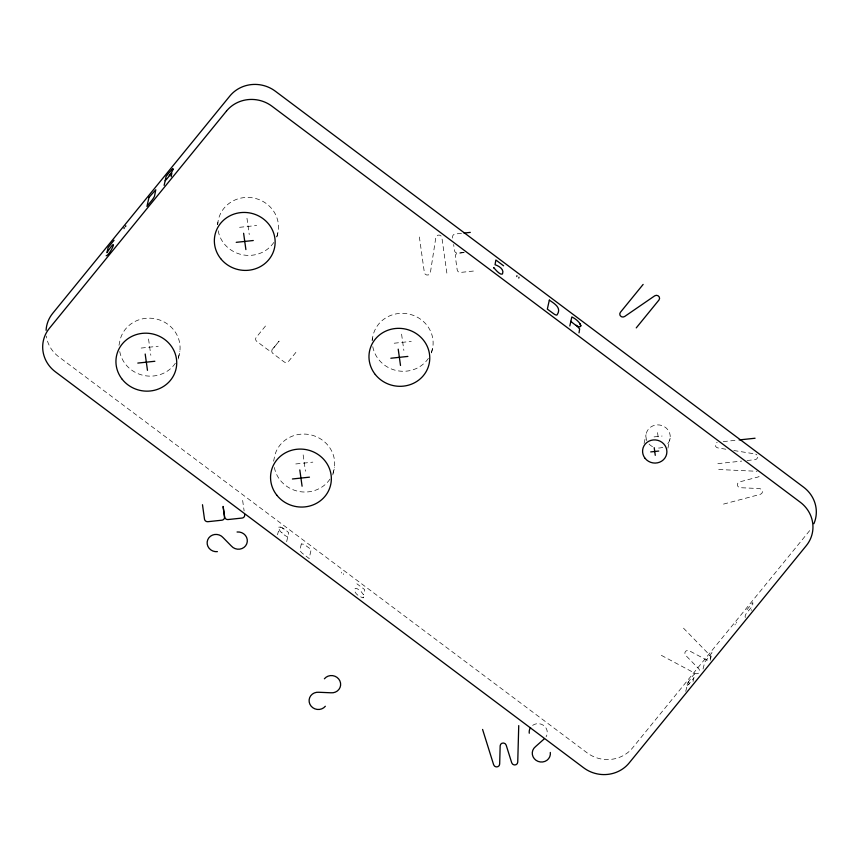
<?xml version="1.0" encoding="UTF-8"?>
<svg xmlns="http://www.w3.org/2000/svg" width="859" height="859" viewBox="0 0 859 859"><rect width="100%" height="100%" fill="white"/><g stroke="black" fill="none" stroke-linecap="round" stroke-linejoin="round"><path stroke-width="0.64" stroke-dasharray="4.29 3.22" d="M118.982 345.297L119.541 342.795A30.473 28.916 12.6 0 1 156.853 319.14A30.473 28.916 12.6 0 1 178.275 357.623M178.157 359.03L179.842 351.514M217.402 224.553L217.961 222.052M276.856 237.03L278.262 230.77M273.591 461.186L274.15 458.685A30.473 28.916 12.6 0 1 311.473 435.041A30.473 28.916 12.6 0 1 332.895 473.524M286.67 541.664L288.688 532.644C275.288 520.479 276.362 531.463 287.722 536.993M277.457 534.749L278.531 531.13L282.343 532.945M332.777 474.92L334.452 467.414M372.011 340.443L372.581 337.941M341.388 573.039L341.581 572.158M343.417 574.564L343.611 573.672M431.476 352.931L432.872 346.671M644.067 443.48L646.032 434.718M667.905 448.215L670.149 438.208M693.063 681.445L694.791 673.714C689.509 678.599 680.468 694.888 693.825 678.062M685.74 691.355L686.76 687.361L689.713 683.098M703.038 669.032L704.724 662.225L711.961 652.657L710.243 660.378M735.003 624.944L735.207 624.053M736.56 623.033L736.754 622.152M751.507 609.632L751.163 610.427M687.103 684.387L688.531 681.756M278.735 527.179L280.528 527.104M363.046 597.81L363.54 597.102L363.046 597.81C359.363 596.597 353.167 593.225 355.154 588.479L356.474 588.286L360.597 590.885L363.497 594.739L364.656 589.585L356.914 583.798M265.474 326.033L256.25 337.351A3.049 2.888 12.6 0 0 256.82 341.431L268.04 349.838A3.049 2.888 12.6 0 0 272.303 349.388L279.121 341.13L272.41 349.463A3.049 2.888 12.6 0 0 272.979 353.543L284.2 361.95A3.049 2.888 12.6 0 0 288.463 361.499L297.686 350.182M809.661 530.626L632.503 747.964A32.502 30.838 12.6 0 1 587.051 752.795L58.777 356.818A32.502 30.838 12.6 0 1 46.322 336.084M746.911 609.783L752.817 602.535C753.966 608.151 743.357 612.8 745.365 617.9M723.536 504.093L760.312 494.344A3.082 2.931 12.6 0 0 759.496 488.578L740.308 487.697A3.082 2.931 12.6 0 1 739.502 481.931L757.885 477.056A3.082 2.931 12.6 0 0 760.065 474.587M464.053 252.578L457.922 253.265A3.049 2.888 12.6 0 0 455.313 256.465L457.192 269.855A3.049 2.888 12.6 0 0 460.607 272.421L475.671 270.81M239.586 227.313L256.637 225.509M461.508 233.326L455.227 234.002A3.049 2.888 12.6 0 0 452.618 237.202L452.961 239.629M141.166 348.056L158.206 346.252M394.206 343.213L411.246 341.399M295.786 463.957L312.826 462.142M654.075 436.887L662.106 436.039M723.224 441.623L736.496 440.216M717.856 463.635L741.746 461.1M747.062 460.531L755.018 459.683A3.06 2.899 12.6 0 0 757.273 455.528M464.053 252.525L457.911 253.147A3.049 2.888 12.6 0 1 454.486 250.581L453.638 244.504M718.704 469.519L757.08 471.29M725.876 449.225L717.931 447.936A3.049 2.888 12.6 0 1 717.211 442.342M733.822 450.503L755.007 453.939M661.366 655.353L695.189 673.413A3.082 2.931 12.6 0 0 698.872 668.882L685.654 655.331A3.082 2.931 12.6 0 1 689.347 650.8L706.259 659.83A3.082 2.931 12.6 0 0 709.942 655.299L683.517 628.187M282.117 527.877L283.921 529.08M657.554 432.625L658.445 439.024M446.852 273.087L441.88 237.546A3.06 2.899 12.6 0 0 435.846 237.438L430.38 272.668A3.049 2.888 12.6 0 1 424.357 272.55L419.375 237.02M401.582 334.162L403.87 350.461M303.163 454.905L305.45 471.204M246.973 218.261L249.25 234.561M242.646 500.453L244.117 510.922M148.543 339.004L150.83 355.304M646.859 440.688A12.187 11.564 12.6 0 1 659.648 425.001A12.187 11.564 12.6 0 1 667.754 443.706M662.761 447.26A12.187 11.564 12.6 0 1 656.523 447.926M652.496 446.637A12.187 11.564 12.6 0 1 648.459 443.33M273.785 242.485A30.473 28.916 12.6 0 1 241.594 254.586A30.473 28.916 12.6 0 1 217.982 229.611M217.735 224.553A30.473 28.916 12.6 0 1 253.985 198.096A30.473 28.916 12.6 0 1 276.695 236.88M428.394 358.375A30.473 28.916 12.6 0 1 396.203 370.476A30.473 28.916 12.6 0 1 372.591 345.511M372.355 340.454A30.473 28.916 12.6 0 1 408.594 313.997A30.473 28.916 12.6 0 1 431.315 352.781M175.365 363.228A30.473 28.916 12.6 0 1 143.818 375.469A30.473 28.916 12.6 0 1 119.755 351.599M329.974 479.118A30.473 28.916 12.6 0 1 298.427 491.359A30.473 28.916 12.6 0 1 274.375 467.5M532.644 725.372A9.084 8.622 12.6 0 1 546.088 736.775M755.705 454.132A3.06 2.899 12.6 0 1 756.865 454.948M301.316 543.93L299.995 549.857A4.993 1.417 39.2 0 0 302.078 553.078L309.154 558.522L311.173 549.513L304.043 544.305L301.316 543.93"/><path stroke-width="1.29" d="M518.739 725.597L517.741 762.169A3.082 2.931 12.6 0 1 511.717 762.813L506.187 745.161A3.082 2.931 12.6 0 0 500.163 745.805L499.67 764.091A3.082 2.931 12.6 0 1 493.635 764.735L482.586 729.441M124.04 228.558L124.244 227.667M125.597 226.658L125.79 225.767M164.133 185.361L166.152 176.342C179.488 159.527 170.479 175.794 165.175 180.691M171.177 176.718L171.843 173.142L169.287 175.633M516.764 276.566L516.957 275.675M518.793 278.08L518.986 277.199M569.818 325.969L571.836 316.95C583.175 322.458 584.27 333.475 570.859 321.298M579.03 332.863L579.653 328.9L576.239 325.314M114.032 240.284L108.127 247.532L106.967 252.675C119.487 233.444 110.618 254.468 106.172 255.789M643.133 284.426L620.37 312.354A3.049 2.888 12.6 0 0 624.643 316.499L654.73 295.829A3.06 2.899 12.6 0 1 659.003 299.974L636.251 327.891M544.091 739.008L535.479 746.664A9.084 8.622 12.6 0 0 538.056 761.385A9.084 8.622 12.6 0 0 550.308 752.441M172.187 169.298L173.078 169.083M236.225 242.335L253.276 240.52M464.01 233.068L470.292 232.392M137.805 363.078L154.856 361.263M390.845 358.235L407.885 356.421M292.425 478.978L309.465 477.164M739.148 439.926L755.072 438.24M650.714 451.909L658.746 451.05M503.599 265.807L495.868 260.009L495.052 264.755C498.617 265.796 504.501 269.296 502.526 273.817L502.107 274.161C499.1 275.138 492.39 265.571 493.871 267.933M579.771 323.478L581.017 325.829M654.193 447.636L655.267 455.324M398.222 349.173L400.509 365.472M299.802 469.916L302.089 486.215M243.612 233.283L245.889 249.582M202.477 504.716L204.496 519.126A3.049 2.888 12.6 0 0 207.91 521.692L221.901 520.2A3.049 2.888 12.6 0 0 224.51 517L223.104 506.423L224.639 516.989A3.049 2.888 12.6 0 0 228.065 519.545L242.055 518.063A3.049 2.888 12.6 0 0 244.665 514.852M145.192 354.026L147.469 370.326M813.881 523.722A32.502 30.838 12.6 0 0 803.573 487.16L275.309 91.183A32.502 30.838 12.6 0 0 229.858 96.015L52.7 313.352A32.502 30.838 12.6 0 0 46.085 330.307M529.273 733.232A9.084 8.622 12.6 0 1 530.561 727.541M237.063 532A9.084 8.622 12.6 0 1 246.716 543.887A9.084 8.622 12.6 0 1 231.339 546.013L223.115 537.627A9.084 8.622 12.6 0 0 207.738 539.753A9.084 8.622 12.6 0 0 217.391 551.639M324.391 678.793A9.084 8.622 12.6 0 1 339.874 680.865A9.084 8.622 12.6 0 1 330.822 692.784L318.914 692.268A9.084 8.622 12.6 0 0 309.863 704.176A9.084 8.622 12.6 0 0 325.346 706.259M148.972 197.43L146.953 206.428L152.408 199.653A4.993 0.676 -53.1 0 0 154.566 195.981L155.79 189.753L148.972 197.43M549.341 300.113L547.333 309.111L554.463 314.319A4.993 1.417 39.2 0 0 557.18 314.695C561.915 307.619 554.087 303.452 549.341 300.113M226.497 111.036L49.339 328.374A32.502 30.838 12.6 0 0 55.427 371.84L583.691 767.817A32.502 30.838 12.6 0 0 629.142 762.985L806.3 545.648A32.502 30.838 12.6 0 0 800.223 502.182L271.949 106.205A32.502 30.838 12.6 0 0 226.497 111.036M645.098 458.352A12.187 11.564 12.6 0 0 665.972 456.14A12.187 11.564 12.6 0 0 653.119 439.958A12.187 11.564 12.6 0 0 645.098 458.352M220.677 258.613A30.473 28.916 12.6 0 0 272.861 253.061A30.473 28.916 12.6 0 0 240.713 212.613A30.473 28.916 12.6 0 0 220.677 258.613M375.286 374.503A30.473 28.916 12.6 0 0 427.481 368.962A30.473 28.916 12.6 0 0 395.333 328.514A30.473 28.916 12.6 0 0 375.286 374.503M122.257 379.356A30.473 28.916 12.6 0 0 174.441 373.805A30.473 28.916 12.6 0 0 142.293 333.356A30.473 28.916 12.6 0 0 122.257 379.356M276.866 495.246A30.473 28.916 12.6 0 0 329.061 489.705A30.473 28.916 12.6 0 0 296.913 449.257A30.473 28.916 12.6 0 0 276.866 495.246"/></g></svg>
